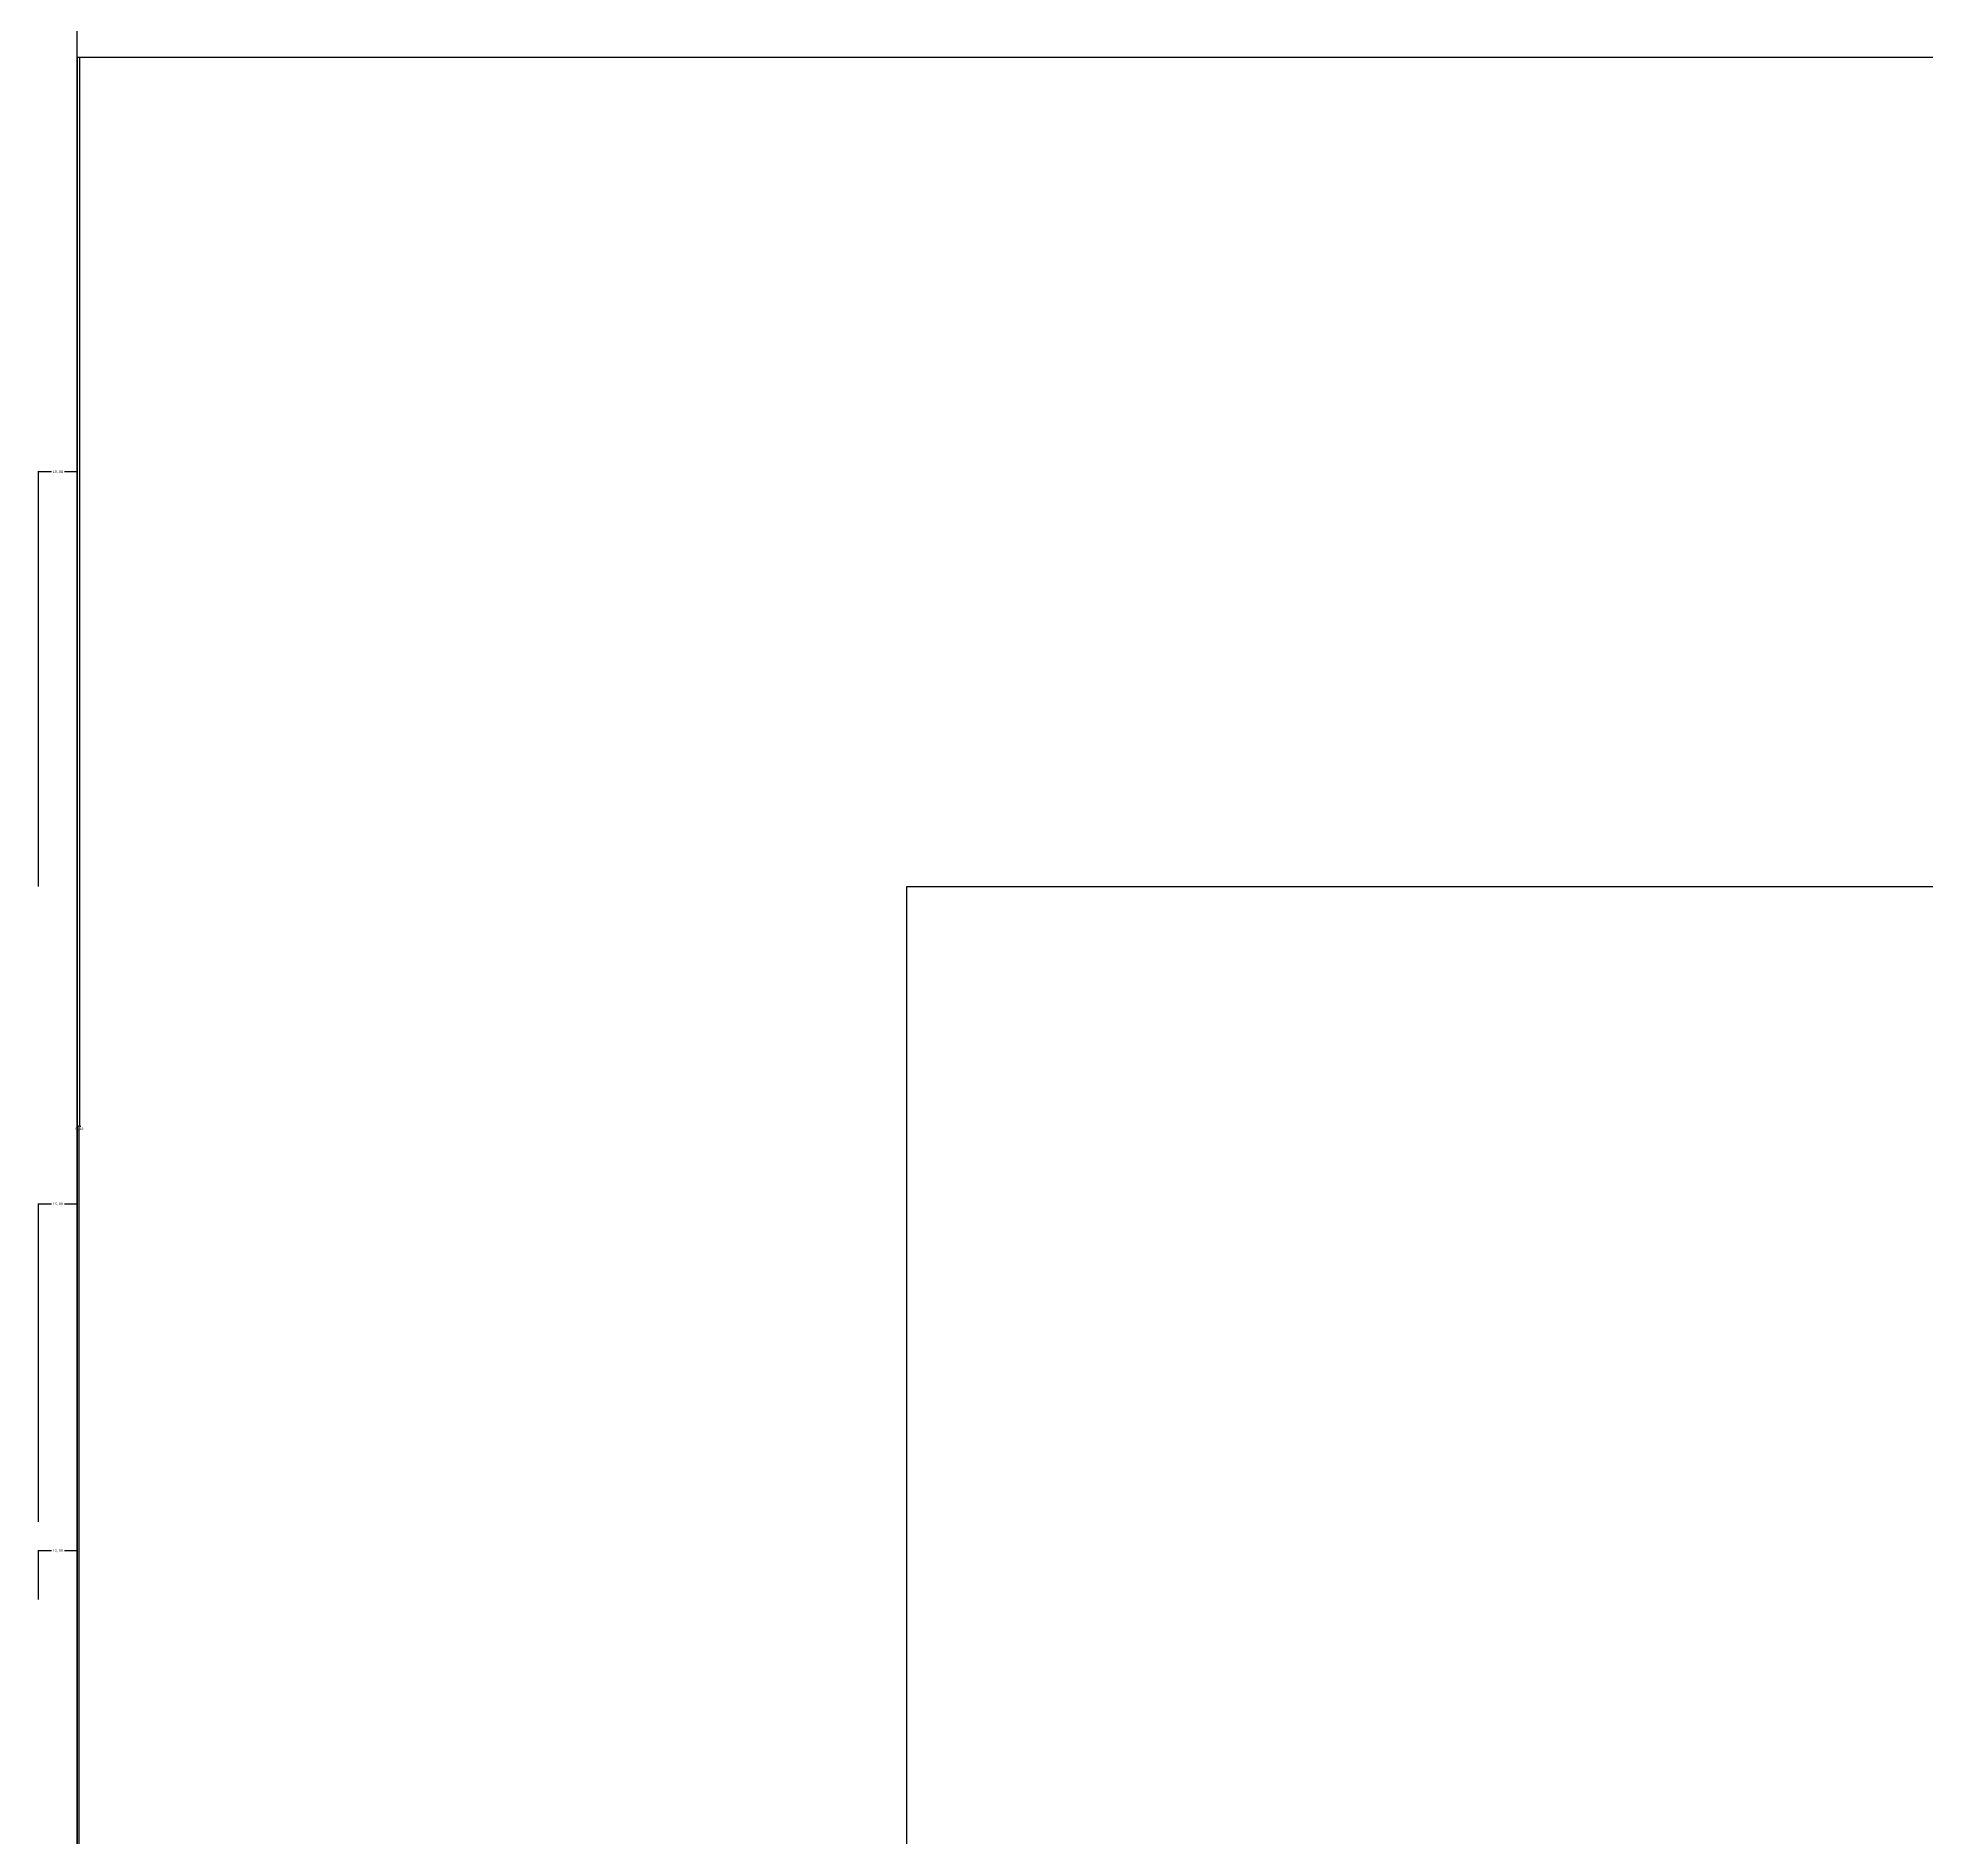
# Model space of a CAD drawing. Header units: metres. Extents: x -855790 to -837970, y 565220 to 577820.
# Drawn here: x -853054 to -852326, y 575510 to 576204 of the extents above; entities that cross this region are included whole.
import ezdxf

# ---------------------------------------------------------------- set-up
doc = ezdxf.new("R2010")
doc.units = ezdxf.units.M
for name, color, linetype in [('AXIS', 3, 'Continuous'), ('PUB_DIM', 3, 'Continuous'), ('WALL', 2, 'Continuous')]:
    doc.layers.add(name, color=color, linetype=linetype)
doc.dimstyles.get("Standard").update_dxf_attribs({"dimtxt": 2.5, "dimasz": 2.5, "dimexe": 1.25, "dimexo": 0.625, "dimtad": 1, "dimcen": 2.5, "dimazin": 3, "dimtfac": 1, "dimtmove": 0, "dimatfit": 3})

# ---------------------------------------------------------------- blocks, each defined once
blk = doc.blocks.new('*D7')
for p, q in [((-853039.12, 576196.34), (-853039.12, 573871.24)), ((-853039.37, 573871.24), (-853039.62, 573871.24)), ((-853039.12, 571546.13), (-853039.12, 573871.24)), ((-853039.12, 573871.24), (-853039.12, 573871.24)), ((-853038.87, 573871.24), (-853038.62, 573871.24))]:
    blk.add_line(p, q)
at = {"layer": 'Defpoints'}
for p in [(-853039.12, 576196.34), (-853039.12, 573871.24), (-853039.12, 571546.13)]:
    blk.add_point(p, dxfattribs=at)
at = {"layer": 'PUB_DIM', "insert": (-853039.12, 573872.365), "char_height": 1, "attachment_point": 5}
blk.add_mtext('0', dxfattribs=at)
blk = doc.blocks.new('*D38')
for p, q in [((-850716.12, 576939.38), (-853039.37, 576939.38)), ((-853039.12, 576195.44), (-853039.12, 576939.38)), ((-848388.87, 576939.38), (-850712.12, 576939.38)), ((-848389.12, 576195.44), (-848389.12, 576939.38))]:
    blk.add_line(p, q)
at = {"layer": 'Defpoints'}
for p in [(-848389.12, 576939.38), (-853039.12, 576195.44), (-848389.12, 576195.44)]:
    blk.add_point(p, dxfattribs=at)
at = {"layer": 'PUB_DIM', "insert": (-850714.12, 576939.38), "char_height": 1, "attachment_point": 5}
blk.add_mtext('4650', dxfattribs=at)
blk = doc.blocks.new('*D42')
for p, q in [((-853039.12, 575601.34), (-853039.12, 575486.34)), ((-853049.125, 575486.34), (-853054.38, 575486.34)), ((-853054.13, 575371.34), (-853054.13, 575486.34)), ((-853038.87, 575486.34), (-853044.125, 575486.34))]:
    blk.add_line(p, q)
at = {"layer": 'Defpoints'}
for p in [(-853039.12, 575601.34), (-853039.12, 575486.34), (-853054.13, 575371.34)]:
    blk.add_point(p, dxfattribs=at)
at = {"layer": 'AXIS', "insert": (-853046.625, 575486.34), "char_height": 1, "attachment_point": 5}
blk.add_mtext('15,01', dxfattribs=at)
blk = doc.blocks.new('*D43')
for p, q in [((-853039.12, 575631.34), (-853039.12, 575620.11)), ((-853049.125, 575620.11), (-853054.38, 575620.11)), ((-853054.13, 575601.34), (-853054.13, 575620.11)), ((-853038.87, 575620.11), (-853044.125, 575620.11))]:
    blk.add_line(p, q)
at = {"layer": 'Defpoints'}
for p in [(-853039.12, 575631.34), (-853039.12, 575620.11), (-853054.13, 575601.34)]:
    blk.add_point(p, dxfattribs=at)
at = {"layer": 'AXIS', "insert": (-853046.625, 575620.11), "char_height": 1, "attachment_point": 5}
blk.add_mtext('15,01', dxfattribs=at)
blk = doc.blocks.new('*D44')
for p, q in [((-853039.12, 575876.34), (-853039.12, 575753.84)), ((-853049.125, 575753.84), (-853054.38, 575753.84)), ((-853054.13, 575631.34), (-853054.13, 575753.84)), ((-853038.87, 575753.84), (-853044.125, 575753.84))]:
    blk.add_line(p, q)
at = {"layer": 'Defpoints'}
for p in [(-853039.12, 575876.34), (-853039.12, 575753.84), (-853054.13, 575631.34)]:
    blk.add_point(p, dxfattribs=at)
at = {"layer": 'AXIS', "insert": (-853046.625, 575753.84), "char_height": 1, "attachment_point": 5}
blk.add_mtext('15,01', dxfattribs=at)
blk = doc.blocks.new('*D49')
for p, q in [((-853039.12, 576196.34), (-853039.12, 576036.34)), ((-853049.125, 576036.34), (-853054.38, 576036.34)), ((-853054.13, 575876.34), (-853054.13, 576036.34)), ((-853038.87, 576036.34), (-853044.125, 576036.34))]:
    blk.add_line(p, q)
at = {"layer": 'Defpoints'}
for p in [(-853039.12, 576196.34), (-853039.12, 576036.34), (-853054.13, 575876.34)]:
    blk.add_point(p, dxfattribs=at)
at = {"layer": 'AXIS', "insert": (-853046.625, 576036.34), "char_height": 1, "attachment_point": 5}
blk.add_mtext('15,01', dxfattribs=at)
blk = doc.blocks.new('*D54')
for p, q in [((-853038.22, 576196.34), (-853038.22, 575783.99)), ((-853038.63, 575783.99), (-853038.88, 575783.99)), ((-853038.38, 575371.4), (-853038.38, 575783.99)), ((-853038.22, 575783.99), (-853038.38, 575783.99)), ((-853037.97, 575783.99), (-853037.72, 575783.99))]:
    blk.add_line(p, q)
at = {"layer": 'Defpoints'}
for p in [(-853038.22, 576196.34), (-853038.22, 575783.99), (-853038.38, 575371.4)]:
    blk.add_point(p, dxfattribs=at)
at = {"layer": 'PUB_DIM', "insert": (-853038.3, 575782.865), "char_height": 1, "attachment_point": 5}
blk.add_mtext('0,16', dxfattribs=at)
blk = doc.blocks.new('*D55')
for p, q in [((-852628.12, 576747.41), (-853039.37, 576747.41)), ((-853039.12, 576195.44), (-853039.12, 576747.41)), ((-852213.87, 576747.41), (-852625.12, 576747.41)), ((-852214.12, 576195.44), (-852214.12, 576747.41))]:
    blk.add_line(p, q)
at = {"layer": 'Defpoints'}
for p in [(-852214.12, 576747.41), (-853039.12, 576195.44), (-852214.12, 576195.44)]:
    blk.add_point(p, dxfattribs=at)
at = {"layer": 'PUB_DIM', "insert": (-852626.62, 576747.41), "char_height": 1, "attachment_point": 5}
blk.add_mtext('825', dxfattribs=at)

msp = doc.modelspace()

# ---------------------------------------------------------------- linework, layer by layer
at = {"layer": 'WALL'}
for p, q in [((-853039.12, 571546.13), (-853039.12, 576196.34)), ((-853039.12, 576196.34), (-848389.12, 576196.34)), ((-852719.12, 571866.34), (-852719.12, 575876.34)), ((-852719.12, 575876.34), (-848709.12, 575876.34))]:
    msp.add_line(p, q, dxfattribs=at)

# ---------------------------------------------------------------- dimensions: what is measured, and where the dimension line sits
at = {"layer": 'AXIS'}
for base, p1, p2, picture, middle in [((-853039.12, 576036.34), (-853039.12, 576196.34), (-853054.13, 575876.34), '*D49', (-853046.625, 576036.34)), ((-853039.12, 575753.84), (-853039.12, 575876.34), (-853054.13, 575631.34), '*D44', (-853046.625, 575753.84)), ((-853039.12, 575620.11), (-853039.12, 575631.34), (-853054.13, 575601.34), '*D43', (-853046.625, 575620.11)), ((-853039.12, 575486.34), (-853039.12, 575601.34), (-853054.13, 575371.34), '*D42', (-853046.625, 575486.34))]:
    dim = msp.add_linear_dim(base=base, p1=p1, p2=p2, dimstyle='Standard', dxfattribs=at)
    dim.commit()
    dim.dimension.update_dxf_attribs({"geometry": picture, "text_midpoint": middle})
at = {"layer": 'PUB_DIM'}
for base, p1, p2, picture, middle in [((-848389.12, 576939.38), (-848389.12, 576195.44), (-853039.12, 576195.44), '*D38', (-850714.12, 576939.38)), ((-852214.12, 576747.41), (-852214.12, 576195.44), (-853039.12, 576195.44), '*D55', (-852626.62, 576747.41)), ((-853038.22, 575783.99), (-853038.22, 576196.34), (-853038.38, 575371.4), '*D54', (-853038.3, 575782.865)), ((-853039.12, 573871.24), (-853039.12, 576196.34), (-853039.12, 571546.13), '*D7', (-853039.12, 573872.365))]:
    dim = msp.add_linear_dim(base=base, p1=p1, p2=p2, dimstyle='Standard', dxfattribs=at)
    dim.commit()
    dim.dimension.update_dxf_attribs({"geometry": picture, "text_midpoint": middle})

doc.saveas('drawing.dxf')
